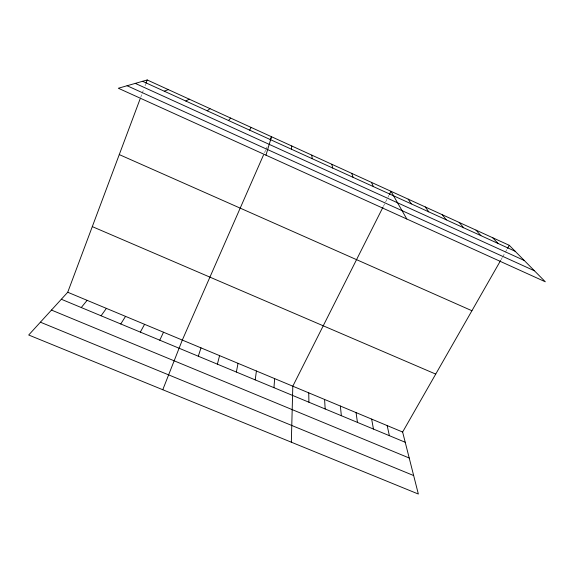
<?xml version="1.0" encoding="UTF-8"?>
<svg xmlns="http://www.w3.org/2000/svg" width="574" height="574" viewBox="0 0 574 574"><rect width="100%" height="100%" fill="white"/><g stroke="black" fill="none" stroke-linecap="round" stroke-linejoin="round"><path stroke-width="0.43" stroke-dasharray="2.87 2.15" d="M140.68 97.415L141.922 94.093M142.23 93.261L143.787 89.106M145.035 85.784L145.66 84.12M264.549 152.634L265.597 150.245M265.941 149.448L267.685 145.48M383.375 206.403L388.978 195.268M501.03 259.771L502.336 257.489M502.767 256.729L504.941 252.926M505.378 252.165L507.115 249.123"/><path stroke-width="0.86" d="M291.327 442.195L292.812 386.194L382.973 207.192M273.942 387.672L274.666 378.618M291.456 149.226L291.764 145.975M255.208 379.88L256.413 371.005M236.352 372.038L238.052 363.335M217.388 364.153L219.584 355.629M265.963 155.167L271.524 136.734L270.124 139.912M198.303 356.217L201 347.873M500.6 260.531L402.625 432.035L418.346 494.035L28.7 335.008L67.732 292.245L140.056 99.08M145.968 83.287L147.209 79.965L509.289 245.32L545.3 281.784L118.337 88.252L147.209 79.965M162.779 389.732L182.31 340.066L263.502 155.016M159.773 340.195L163.497 332.217M389.38 194.471L390.987 191.293L406.801 219.003M140.336 332.109L144.576 324.324M249.64 130.155L251.147 127.428M507.552 248.363L509.289 245.32M120.77 323.973L125.541 316.374M101.081 315.786L106.391 308.382M81.271 307.542L87.119 300.338M228.517 120.518L230.64 118.065M207.243 110.811L209.991 108.63M185.825 101.046L189.205 99.137M164.264 91.209L168.282 89.58M40.402 322.186L413.66 475.559M51.459 310.068L409.212 458.009M67.732 292.245L402.625 432.035M61.332 299.255L405.215 442.267M92.299 226.622L435.716 374.097M119.27 154.593L471.921 310.735M135.292 83.388L524.249 260.46M127.098 85.741L534.451 270.799M142.546 81.3L515.158 251.261M492.671 237.729L498.089 243.476M475.968 230.102L480.919 235.649M459.164 222.425L463.656 227.77M442.26 214.705L446.285 219.849M425.269 206.949L428.807 211.878M408.171 199.142L411.235 203.856M371.4 182.345L373.409 186.607M351.683 173.341L353.132 177.359M331.844 164.279L332.712 168.046M387.177 425.585L389.38 435.68M371.651 419.106L373.459 429.065M356.045 412.591L357.451 422.407M340.36 406.04L341.358 415.712M311.869 155.159L312.156 158.668M324.59 399.461L325.178 408.982M308.74 392.846L308.92 402.216"/></g></svg>
